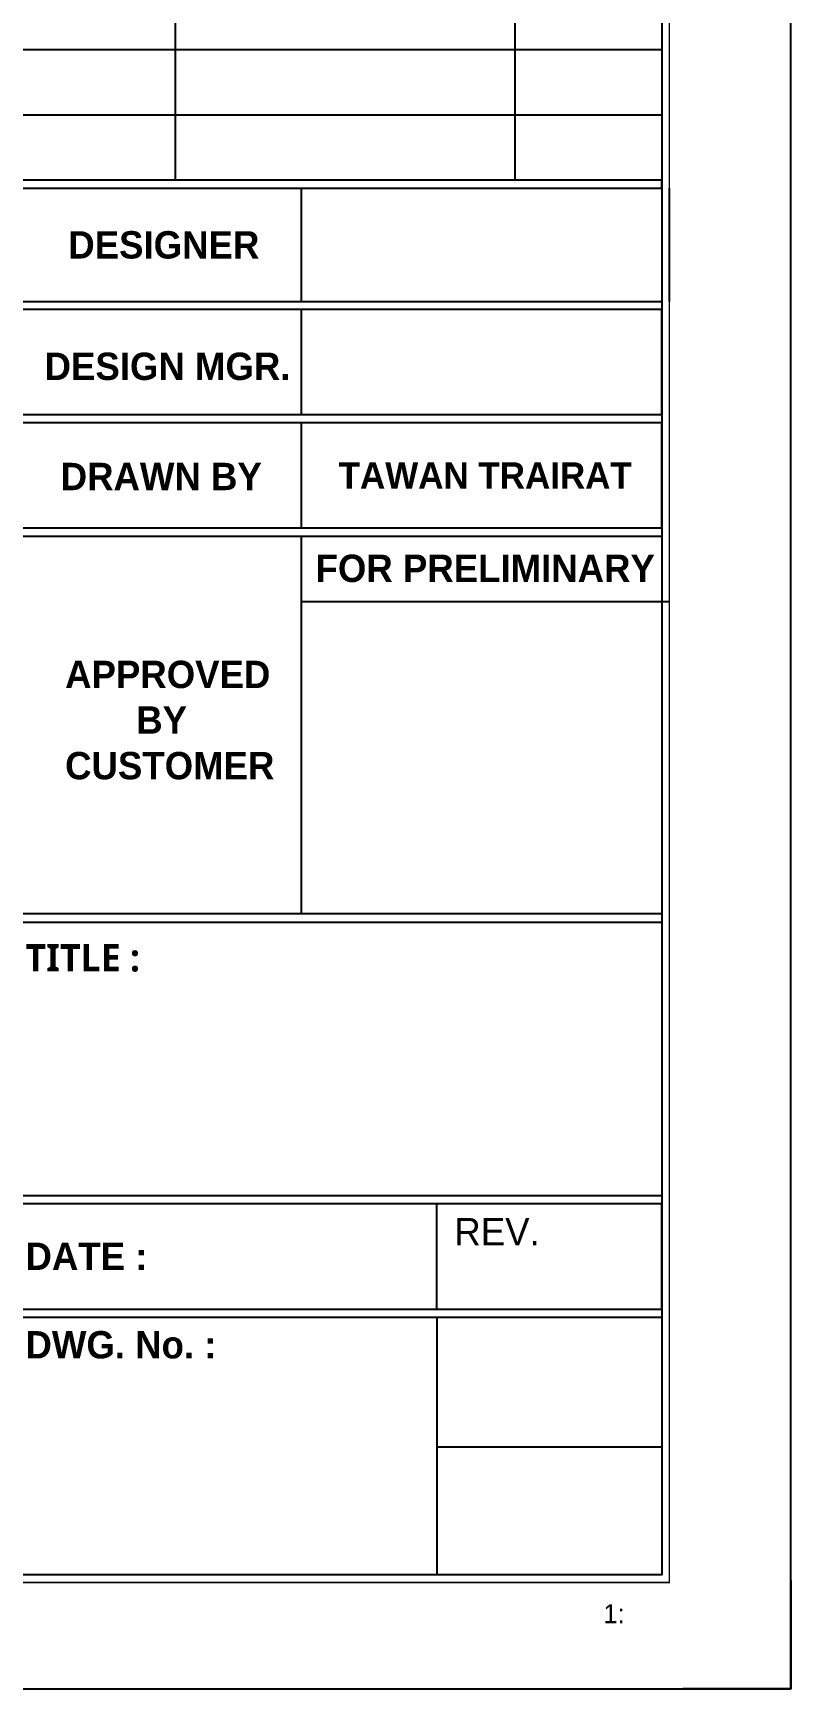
# Model space of a CAD drawing. Header units: millimetres. Extents: x -244126 to 368105, y -173968 to 259060.
# Drawn here: x 28643 to 29890, y 26966 to 29689 of the extents above; entities that cross this region are included whole.
import ezdxf
from ezdxf.enums import TextEntityAlignment as Align

# ---------------------------------------------------------------- set-up
doc = ezdxf.new("R2010")
doc.units = ezdxf.units.MM
doc.header["$MEASUREMENT"] = 0
doc.linetypes.add('BORDER2', pattern=[22.225, 6.35, -3.175, 6.35, -3.175, 0, -3.175])
doc.linetypes.add('TA_HL_003.00000', pattern=[19.5, 10.65, -8.85])
for name, color, linetype in [('000 - L I N E 0.1', 1, 'Continuous'), ('000 - T E X T', 4, 'Continuous'), ('000 - TITLEBLOCK', 4, 'Continuous')]:
    doc.layers.add(name, color=color, linetype=linetype)
doc.styles.add('Cetury Gothic', font='GOTHIC.TTF')
doc.styles.add('MtXpl_Century_Gothic', font='GOTHICB.TTF')
doc.styles.add('TA', font='Cordia New.ttf', dxfattribs={"height": 4.5})

# ---------------------------------------------------------------- blocks, each defined once
blk = doc.blocks.new('A$C5e861bfc')
at = {"color": 3, "linetype": 'Continuous'}
for p, q in [((11.47, -65.02), (11.47, -104.74)), ((33.82, -65.02), (33.82, -104.74)), ((19.76, -105.27), (19.76, -112.72)), ((44, -112.72), (44, -105.27)), ((0.5, -112.72), (43.5, -112.72)), ((19.76, -113.26), (19.76, -120.17)), ((19.76, -120.71), (19.76, -127.62)), ((19.76, -128.16), (19.76, -153.01)), ((19.76, -132.46), (44, -132.46)), ((28.7, -179.01), (28.7, -172.1)), ((28.7, -179.54), (28.7, -196.46)), ((28.7, -188.07), (43.5, -188.07))]:
    blk.add_line(p, q, dxfattribs=at)
at = {"color": 8, "linetype": 'Continuous'}
for p, q in [((0.5, -96.14), (43.5, -96.14)), ((0.5, -100.44), (43.5, -100.44))]:
    blk.add_line(p, q, dxfattribs=at)
at = {"color": 3, "linetype": 'Continuous'}
for points in [[(0.5, -105.27), (43.5, -105.27), (43.5, -104.74), (0.5, -104.74)], [(0.5, -120.17), (43.5, -120.17), (43.5, -113.26), (0.5, -113.26)], [(0.5, -127.62), (43.5, -127.62), (43.5, -120.71), (0.5, -120.71)], [(0.5, -128.16), (43.5, -128.16), (43.5, -153.01), (0.5, -153.01)], [(0.5, -153.55), (43.5, -153.55), (43.5, -171.56), (0.5, -171.56)], [(0.5, -179.01), (43.5, -179.01), (43.5, -172.1), (0.5, -172.1)], [(0.5, -179.54), (43.5, -179.54), (43.5, -196.5), (0.5, -196.5)]]:
    blk.add_lwpolyline(points, close=True, dxfattribs=at)
at = {"layer": '000 - T E X T', "color": 3, "const_width": 0.1}
blk.add_lwpolyline([(0, -197), (44, -197), (44, 0), (0, 0)], close=True, dxfattribs=at)
at = {"color": 4, "linetype": 'BORDER2', "style": 'MtXpl_Century_Gothic'}
blk.add_text('TAWAN TRAIRAT', height=1.7201, dxfattribs=at).set_placement((31.88, -124.17), align=Align.MIDDLE_CENTER)
at = {"color": 4, "char_height": 1.8, "style": 'Cetury Gothic'}
for s, insert, attachment_point in [('{\\fCentury Gothic|b1|i0|c0|p34;DESIGNER}', (4.44, -108.1), 1), ('{\\fCentury Gothic|b1|i0|c0|p34;DESIGN MGR.}', (2.88, -116.09), 1), ('{\\fCentury Gothic|b1|i0|c0|p34;DRAWN BY}', (3.94, -123.34), 1), ('{\\fCentury Gothic|b1|i0|c0|p34;FOR PRELIMINARY}', (31.88, -129.38), 2), ('{\\fCentury Gothic|b1|i0|c0|p34;APPROVED\\P       BY\\PCUSTOMER}', (4.23, -136.36), 1), ('{\\f@Malgun Gothic|b1|i0|c0|p34;TITLE :}', (1.62, -155), 1), ('REV.', (29.85, -173.02), 1), ('{\\fCentury Gothic|b1|i0|c0|p34;DATE :}', (1.62, -174.64), 1), ('{\\fCentury Gothic|b1|i0|c0|p34;DWG. No. :}', (1.62, -180.46), 1)]:
    blk.add_mtext(s, dxfattribs=dict(at, insert=insert, attachment_point=attachment_point))
blk = doc.blocks.new('*U1681')
at = {"layer": '000 - L I N E 0.1', "color": 21, "linetype": 'Continuous'}
blk.add_lwpolyline([(7425, 178), (7425, 0), (7247, 0)], dxfattribs=at)
at = {"layer": '000 - T E X T', "color": 3, "const_width": 2.5}
blk.add_lwpolyline([(7225, 175), (6125, 175), (6125, 5100), (7225, 5100)], close=True, dxfattribs=at)
at = {"layer": '000 - T E X T', "color": 3}
blk.add_lwpolyline([(7212.5, 187.5), (6137.5, 187.5), (6137.5, 5087.5), (7212.5, 5087.5)], close=True, dxfattribs=at)
at = {"layer": '000 - TITLEBLOCK', "color": 250}
blk.add_lwpolyline([(0, 0), (7425, 0), (7425, 5250), (0, 5250)], close=True, dxfattribs=at)
at = {"xscale": 25, "yscale": 25, "zscale": 25}
blk.add_blockref('A$C5e861bfc', (6125, 5100), dxfattribs=at)
at = {"color": 4, "style": 'Cetury Gothic'}
blk.add_text(' 1:', height=31.27, dxfattribs=at).set_placement((7104.9, 108))
at = {"color": 4, "style": 'TA'}
blk.add_attdef('PAPER_SIZE', text='', height=31.3, dxfattribs=at).set_placement((7107.5, 124.7), align=Align.MIDDLE_RIGHT)
blk.add_attdef('SCALE_SIZE', text='', height=31.3, dxfattribs=at).set_placement((7168.9, 125.3), align=Align.MIDDLE_LEFT)
at = {"layer": '000 - T E X T', "color": 250, "style": 'TA'}
for tag, height, p in [('SUPERLINK', 25, (215.8, 5197.1)), ('NAMEFILE', 25, (215.8, 5147.1)), ('SC', 500, (42, 4690.1))]:
    blk.add_attdef(tag, text='', height=height, dxfattribs=at).set_placement(p, align=Align.MIDDLE_LEFT)
at = {"layer": '000 - T E X T', "color": 4, "style": 'TA'}
for tag, height, p in [('PRELIM_NAME_JOB_1', 25, (6558.3, 4127.4)), ('PRELIM_NAME_JOB_2', 25, (6558.3, 4072.8)), ('PRELIM_NAME_PROJECT_1', 37.5, (6185.1, 3866.4)), ('PRELIM_NAME_PROJECT_2', 37.5, (6185.1, 3773.9)), ('PRELIM_NAME_PROJECT_3', 37.5, (6185.1, 3681.4)), ('PRELIM_NAME_TITLE_3', 30, (6193.8, 924.9)), ('DRAWING_NO1', 30, (6182.6, 411.4)), ('DRAWING_NO2', 30, (6182.6, 311.4)), ('PRELIM_NAME_TITLE_1', 1.2, (247.8, 43.7)), ('PRELIM_NAME_TITLE_2', 1.2, (247.8, 40.3))]:
    blk.add_attdef(tag, text='', height=height, dxfattribs=at).set_placement(p, align=Align.MIDDLE_LEFT)
at = {"layer": '000 - T E X T', "color": 4, "style": 'Cetury Gothic'}
for tag, p in [('SHEET_NO.', (7019.7, 425)), ('TOTAL_SHEET_NO.', (7012.1, 220.5))]:
    blk.add_attdef(tag, text='', height=45, dxfattribs=at).set_placement(p, align=Align.CENTER)
at = {"layer": '000 - T E X T', "color": 4, "style": 'TA'}
blk.add_attdef('NAME_REMARK', (691.1, 216.3), '', height=50, dxfattribs=at)

msp = doc.modelspace()

# ---------------------------------------------------------------- block references
at = {"color": 2, "linetype": 'TA_HL_003.00000'}
msp.add_blockref('*U1681', (22465.05397, 26965.94662), dxfattribs=at)

doc.saveas('drawing.dxf')
